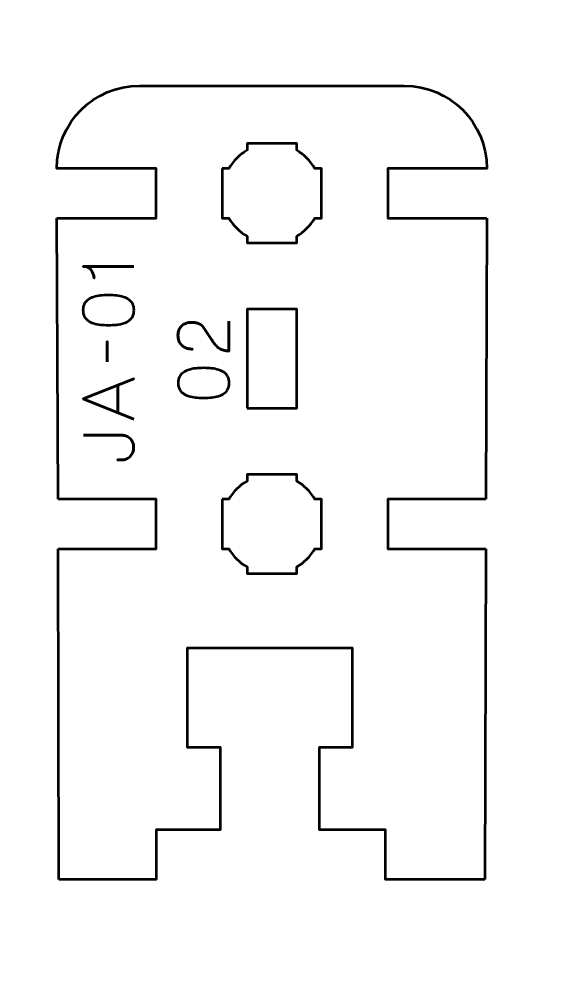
# Model space of a CAD drawing. Header units: centimetres. Extents: x -21 to 0, y -29.7 to 0.
# Drawn here: x -13.68 to -10.5, y -23.13 to -17.35 of the extents above; entities that cross this region are included whole.
import ezdxf

# ---------------------------------------------------------------- set-up
doc = ezdxf.new("R2010")
doc.units = ezdxf.units.CM
doc.header["$MEASUREMENT"] = 0
doc.layers.add('Layer 1', color=7, linetype='Continuous')

msp = doc.modelspace()

# ---------------------------------------------------------------- linework, layer by layer
at = {"layer": 'Layer 1', "color": 1, "lineweight": 53}
msp.add_open_spline([(-21.00003, -29.19995), (-21.00003, -29.19995), (-21.00003, -3.49992), (-21.00003, -3.49992), (-21.00003, -3.49992), (-21.00003, -3.41709), (-20.93286, -3.34992), (-20.85003, -3.34992), (-20.85003, -3.34992), (-20.7672, -3.34992), (-20.70003, -3.28275), (-20.70003, -3.19992), (-20.70003, -3.19992), (-20.70003, -3.11709), (-20.7672, -3.04992), (-20.85003, -3.04992), (-20.85003, -3.04992), (-20.93286, -3.04992), (-21.00003, -2.98275), (-21.00003, -2.89992), (-21.00003, -2.89992), (-21.00003, -2.81709), (-20.93286, -2.74992), (-20.85003, -2.74992), (-20.85003, -2.74992), (-20.7672, -2.74992), (-20.70003, -2.68275), (-20.70003, -2.59992), (-20.70003, -2.59992), (-20.70003, -2.51709), (-20.7672, -2.44992), (-20.85003, -2.44992), (-20.85003, -2.44992), (-20.93286, -2.44992), (-21.00003, -2.38275), (-21.00003, -2.29992), (-21.00003, -2.29992), (-21.00003, -2.21709), (-20.93286, -2.14992), (-20.85003, -2.14992), (-20.85003, -2.14992), (-20.7672, -2.14992), (-20.70003, -2.08275), (-20.70003, -1.99992), (-20.70003, -1.99992), (-20.70003, -1.91709), (-20.7672, -1.84992), (-20.85003, -1.84992), (-20.85003, -1.84992), (-20.93286, -1.84992), (-21.00003, -1.78275), (-21.00003, -1.69992), (-21.00003, -1.69992), (-21.00003, -1.61709), (-20.93286, -1.54992), (-20.85003, -1.54992), (-20.85003, -1.54992), (-20.7672, -1.54992), (-20.70003, -1.48275), (-20.70003, -1.39992), (-20.70003, -1.39992), (-20.70003, -1.31709), (-20.7672, -1.24992), (-20.85003, -1.24992), (-20.85003, -1.24992), (-20.93286, -1.24992), (-21.00003, -1.18275), (-21.00003, -1.09992), (-21.00003, -1.09992), (-21.00003, -1.09992), (-21.00003, -0.49992), (-21.00003, -0.49992), (-21.00003, -0.49992), (-21.00003, -0.22295), (-20.77694, 0.00004), (-20.49994, 0.00004), (-20.49994, 0.00004), (-20.49994, 0.00004), (-0.50008, 0.00004), (-0.50008, 0.00004), (-0.50008, 0.00004), (-0.22294, 0.00004), (0.00002, -0.22295), (0.00002, -0.49992), (0.00002, -0.49992), (0.00002, -0.49992), (0.00002, -29.19995), (0.00002, -29.19995), (0.00002, -29.19995), (0.00002, -29.47695), (-0.22294, -29.70004), (-0.50008, -29.70004), (-0.50008, -29.70004), (-0.50008, -29.70004), (-20.49994, -29.70004), (-20.49994, -29.70004), (-20.49994, -29.70004), (-20.77694, -29.70004), (-21.00003, -29.47695), (-21.00003, -29.19995)], degree=3, knots=[0, 0, 0, 0, 0.04, 0.04, 0.04, 0.04, 0.08, 0.08, 0.08, 0.08, 0.12, 0.12, 0.12, 0.12, 0.16, 0.16, 0.16, 0.16, 0.2, 0.2, 0.2, 0.2, 0.24, 0.24, 0.24, 0.24, 0.28, 0.28, 0.28, 0.28, 0.32, 0.32, 0.32, 0.32, 0.36, 0.36, 0.36, 0.36, 0.4, 0.4, 0.4, 0.4, 0.44, 0.44, 0.44, 0.44, 0.48, 0.48, 0.48, 0.48, 0.52, 0.52, 0.52, 0.52, 0.56, 0.56, 0.56, 0.56, 0.6, 0.6, 0.6, 0.6, 0.64, 0.64, 0.64, 0.64, 0.68, 0.68, 0.68, 0.68, 0.72, 0.72, 0.72, 0.72, 0.76, 0.76, 0.76, 0.76, 0.8, 0.8, 0.8, 0.8, 0.84, 0.84, 0.84, 0.84, 0.88, 0.88, 0.88, 0.88, 0.92, 0.92, 0.92, 0.92, 0.96, 0.96, 0.96, 0.96, 1, 1, 1, 1], dxfattribs=at)
at = {"layer": 'Layer 1', "lineweight": 53}
for points, knots in [([(-13.44883, -18.55), (-13.44883, -18.55), (-12.85, -18.55), (-12.85, -18.55), (-12.85, -18.55), (-12.85, -18.55), (-12.85, -18.25), (-12.85, -18.25), (-12.85, -18.25), (-12.85, -18.25), (-13.45, -18.25), (-13.45, -18.25), (-13.45, -18.25), (-13.45, -17.97391), (-13.22609, -17.75), (-12.95, -17.75), (-12.95, -17.75), (-12.95, -17.75), (-11.35, -17.75), (-11.35, -17.75), (-11.35, -17.75), (-11.07391, -17.75), (-10.85, -17.97391), (-10.85, -18.25), (-10.85, -18.25), (-10.85, -18.25), (-11.45, -18.25), (-11.45, -18.25), (-11.45, -18.25), (-11.45, -18.25), (-11.45, -18.55), (-11.45, -18.55), (-11.45, -18.55), (-11.45, -18.55), (-10.85094, -18.55), (-10.85094, -18.55)], [0, 0, 0, 0, 0.1111111, 0.1111111, 0.1111111, 0.1111111, 0.2222222, 0.2222222, 0.2222222, 0.2222222, 0.3333333, 0.3333333, 0.3333333, 0.3333333, 0.4444444, 0.4444444, 0.4444444, 0.4444444, 0.5555556, 0.5555556, 0.5555556, 0.5555556, 0.6666667, 0.6666667, 0.6666667, 0.6666667, 0.7777778, 0.7777778, 0.7777778, 0.7777778, 0.8888889, 0.8888889, 0.8888889, 0.8888889, 1, 1, 1, 1]), ([(-12.45, -18.25), (-12.45, -18.25), (-12.40985, -18.25), (-12.40985, -18.25), (-12.40985, -18.25), (-12.3835, -18.20447), (-12.34553, -18.1665), (-12.3, -18.14015), (-12.3, -18.14015), (-12.3, -18.14015), (-12.3, -18.1), (-12.3, -18.1), (-12.3, -18.1), (-12.3, -18.1), (-12.15, -18.1), (-12.15, -18.1), (-12.15, -18.1), (-12.15, -18.1), (-12, -18.1), (-12, -18.1), (-12, -18.1), (-12, -18.1), (-12, -18.14015), (-12, -18.14015), (-12, -18.14015), (-11.95447, -18.1665), (-11.9165, -18.20447), (-11.89015, -18.25), (-11.89015, -18.25), (-11.89015, -18.25), (-11.85, -18.25), (-11.85, -18.25), (-11.85, -18.25), (-11.85, -18.25), (-11.85, -18.4), (-11.85, -18.4), (-11.85, -18.4), (-11.85, -18.4), (-11.85, -18.55), (-11.85, -18.55), (-11.85, -18.55), (-11.85, -18.55), (-11.89015, -18.55), (-11.89015, -18.55), (-11.89015, -18.55), (-11.9165, -18.59553), (-11.95447, -18.6335), (-12, -18.65985), (-12, -18.65985), (-12, -18.65985), (-12, -18.7), (-12, -18.7), (-12, -18.7), (-12, -18.7), (-12.15, -18.7), (-12.15, -18.7), (-12.15, -18.7), (-12.15, -18.7), (-12.3, -18.7), (-12.3, -18.7), (-12.3, -18.7), (-12.3, -18.7), (-12.3, -18.65985), (-12.3, -18.65985), (-12.3, -18.65985), (-12.34553, -18.6335), (-12.3835, -18.59553), (-12.40985, -18.55), (-12.40985, -18.55), (-12.40985, -18.55), (-12.45, -18.55), (-12.45, -18.55), (-12.45, -18.55), (-12.45, -18.55), (-12.45, -18.4), (-12.45, -18.4), (-12.45, -18.4), (-12.45, -18.4), (-12.45, -18.25), (-12.45, -18.25)], [0, 0, 0, 0, 0.05, 0.05, 0.05, 0.05, 0.1, 0.1, 0.1, 0.1, 0.15, 0.15, 0.15, 0.15, 0.2, 0.2, 0.2, 0.2, 0.25, 0.25, 0.25, 0.25, 0.3, 0.3, 0.3, 0.3, 0.35, 0.35, 0.35, 0.35, 0.4, 0.4, 0.4, 0.4, 0.45, 0.45, 0.45, 0.45, 0.5, 0.5, 0.5, 0.5, 0.55, 0.55, 0.55, 0.55, 0.6, 0.6, 0.6, 0.6, 0.65, 0.65, 0.65, 0.65, 0.7, 0.7, 0.7, 0.7, 0.75, 0.75, 0.75, 0.75, 0.8, 0.8, 0.8, 0.8, 0.85, 0.85, 0.85, 0.85, 0.9, 0.9, 0.9, 0.9, 0.95, 0.95, 0.95, 0.95, 1, 1, 1, 1]), ([(-12.3, -19.7), (-12.3, -19.7), (-12.3, -19.1), (-12.3, -19.1), (-12.3, -19.1), (-12.3, -19.1), (-12, -19.1), (-12, -19.1), (-12, -19.1), (-12, -19.1), (-12, -19.7), (-12, -19.7), (-12, -19.7), (-12, -19.7), (-12.3, -19.7), (-12.3, -19.7)], [0, 0, 0, 0, 0.25, 0.25, 0.25, 0.25, 0.5, 0.5, 0.5, 0.5, 0.75, 0.75, 0.75, 0.75, 1, 1, 1, 1]), ([(-12.45, -20.25), (-12.45, -20.25), (-12.40985, -20.25), (-12.40985, -20.25), (-12.40985, -20.25), (-12.3835, -20.20447), (-12.34553, -20.1665), (-12.3, -20.14015), (-12.3, -20.14015), (-12.3, -20.14015), (-12.3, -20.1), (-12.3, -20.1), (-12.3, -20.1), (-12.3, -20.1), (-12.15, -20.1), (-12.15, -20.1), (-12.15, -20.1), (-12.15, -20.1), (-12, -20.1), (-12, -20.1), (-12, -20.1), (-12, -20.1), (-12, -20.14015), (-12, -20.14015), (-12, -20.14015), (-11.95447, -20.1665), (-11.9165, -20.20447), (-11.89015, -20.25), (-11.89015, -20.25), (-11.89015, -20.25), (-11.85, -20.25), (-11.85, -20.25), (-11.85, -20.25), (-11.85, -20.25), (-11.85, -20.4), (-11.85, -20.4), (-11.85, -20.4), (-11.85, -20.4), (-11.85, -20.55), (-11.85, -20.55), (-11.85, -20.55), (-11.85, -20.55), (-11.89015, -20.55), (-11.89015, -20.55), (-11.89015, -20.55), (-11.9165, -20.59553), (-11.95447, -20.6335), (-12, -20.65985), (-12, -20.65985), (-12, -20.65985), (-12, -20.7), (-12, -20.7), (-12, -20.7), (-12, -20.7), (-12.15, -20.7), (-12.15, -20.7), (-12.15, -20.7), (-12.15, -20.7), (-12.3, -20.7), (-12.3, -20.7), (-12.3, -20.7), (-12.3, -20.7), (-12.3, -20.65985), (-12.3, -20.65985), (-12.3, -20.65985), (-12.34553, -20.6335), (-12.3835, -20.59553), (-12.40985, -20.55), (-12.40985, -20.55), (-12.40985, -20.55), (-12.45, -20.55), (-12.45, -20.55), (-12.45, -20.55), (-12.45, -20.55), (-12.45, -20.4), (-12.45, -20.4), (-12.45, -20.4), (-12.45, -20.4), (-12.45, -20.25), (-12.45, -20.25)], [0, 0, 0, 0, 0.05, 0.05, 0.05, 0.05, 0.1, 0.1, 0.1, 0.1, 0.15, 0.15, 0.15, 0.15, 0.2, 0.2, 0.2, 0.2, 0.25, 0.25, 0.25, 0.25, 0.3, 0.3, 0.3, 0.3, 0.35, 0.35, 0.35, 0.35, 0.4, 0.4, 0.4, 0.4, 0.45, 0.45, 0.45, 0.45, 0.5, 0.5, 0.5, 0.5, 0.55, 0.55, 0.55, 0.55, 0.6, 0.6, 0.6, 0.6, 0.65, 0.65, 0.65, 0.65, 0.7, 0.7, 0.7, 0.7, 0.75, 0.75, 0.75, 0.75, 0.8, 0.8, 0.8, 0.8, 0.85, 0.85, 0.85, 0.85, 0.9, 0.9, 0.9, 0.9, 0.95, 0.95, 0.95, 0.95, 1, 1, 1, 1]), ([(-13.44101, -20.55), (-13.44101, -20.55), (-12.85, -20.55), (-12.85, -20.55), (-12.85, -20.55), (-12.85, -20.55), (-12.85, -20.25), (-12.85, -20.25), (-12.85, -20.25), (-12.85, -20.25), (-13.44219, -20.25), (-13.44219, -20.25)], [0, 0, 0, 0, 0.3333333, 0.3333333, 0.3333333, 0.3333333, 0.6666667, 0.6666667, 0.6666667, 0.6666667, 1, 1, 1, 1]), ([(-10.85625, -20.25), (-10.85625, -20.25), (-11.45, -20.25), (-11.45, -20.25), (-11.45, -20.25), (-11.45, -20.25), (-11.45, -20.55), (-11.45, -20.55), (-11.45, -20.55), (-11.45, -20.55), (-10.85719, -20.55), (-10.85719, -20.55)], [0, 0, 0, 0, 0.3333333, 0.3333333, 0.3333333, 0.3333333, 0.6666667, 0.6666667, 0.6666667, 0.6666667, 1, 1, 1, 1]), ([(-10.8625, -22.55), (-10.8625, -22.55), (-11.4625, -22.55), (-11.4625, -22.55), (-11.4625, -22.55), (-11.4625, -22.55), (-11.4625, -22.25), (-11.4625, -22.25), (-11.4625, -22.25), (-11.4625, -22.25), (-11.8625, -22.25), (-11.8625, -22.25), (-11.8625, -22.25), (-11.8625, -22.25), (-11.8625, -21.75), (-11.8625, -21.75), (-11.8625, -21.75), (-11.8625, -21.75), (-11.6625, -21.74999), (-11.6625, -21.74999), (-11.6625, -21.74999), (-11.6625, -21.74999), (-11.6625, -21.15), (-11.6625, -21.15), (-11.6625, -21.15), (-12.04583, -21.15), (-12.27917, -21.15), (-12.6625, -21.15), (-12.6625, -21.15), (-12.6625, -21.15), (-12.6625, -21.74999), (-12.6625, -21.74999), (-12.6625, -21.74999), (-12.6625, -21.74999), (-12.4625, -21.75), (-12.4625, -21.75), (-12.4625, -21.75), (-12.4625, -21.75), (-12.4625, -22.25001), (-12.4625, -22.25001), (-12.4625, -22.25001), (-12.4625, -22.25001), (-12.85, -22.25), (-12.85, -22.25), (-12.85, -22.25), (-12.85, -22.25), (-12.85, -22.55), (-12.85, -22.55), (-12.85, -22.55), (-12.85, -22.55), (-13.4375, -22.55), (-13.4375, -22.55)], [0, 0, 0, 0, 0.0769231, 0.0769231, 0.0769231, 0.0769231, 0.1538462, 0.1538462, 0.1538462, 0.1538462, 0.2307692, 0.2307692, 0.2307692, 0.2307692, 0.3076923, 0.3076923, 0.3076923, 0.3076923, 0.3846154, 0.3846154, 0.3846154, 0.3846154, 0.4615385, 0.4615385, 0.4615385, 0.4615385, 0.5384615, 0.5384615, 0.5384615, 0.5384615, 0.6153846, 0.6153846, 0.6153846, 0.6153846, 0.6923077, 0.6923077, 0.6923077, 0.6923077, 0.7692308, 0.7692308, 0.7692308, 0.7692308, 0.8461538, 0.8461538, 0.8461538, 0.8461538, 0.9230769, 0.9230769, 0.9230769, 0.9230769, 1, 1, 1, 1])]:
    msp.add_open_spline(points, degree=3, knots=knots, dxfattribs=at)
at = {"layer": 'Layer 1', "color": 3, "lineweight": 53}
for points in [[(-13.44219, -20.25), (-13.44219, -20.25), (-13.44883, -18.55), (-13.44883, -18.55)], [(-10.85094, -18.55), (-10.85094, -18.55), (-10.85625, -20.25), (-10.85625, -20.25)], [(-13.4375, -22.55), (-13.4375, -22.55), (-13.44101, -20.55), (-13.44101, -20.55)], [(-10.85719, -20.55), (-10.85719, -20.55), (-10.8625, -22.55), (-10.8625, -22.55)]]:
    msp.add_open_spline(points, degree=3, dxfattribs=at)
at = {"layer": 'Layer 1', "color": 5, "lineweight": 53}
for points, knots in [([(-12.98505, -18.84231), (-12.98505, -18.84231), (-13.29027, -18.84231), (-13.29027, -18.84231), (-13.29027, -18.84231), (-13.2799, -18.84238), (-13.27101, -18.84422), (-13.2636, -18.84775), (-13.2636, -18.84775), (-13.25612, -18.8512), (-13.24998, -18.85579), (-13.24505, -18.86143), (-13.24505, -18.86143), (-13.24011, -18.86708), (-13.23616, -18.87315), (-13.23319, -18.87964), (-13.23319, -18.87964), (-13.2303, -18.88613), (-13.22811, -18.89241), (-13.22677, -18.89848), (-13.22677, -18.89848), (-13.22536, -18.90461), (-13.22451, -18.90984), (-13.22423, -18.91428), (-13.22423, -18.91428), (-13.22451, -18.90984), (-13.22536, -18.90461), (-13.22677, -18.89848), (-13.22677, -18.89848), (-13.22811, -18.89241), (-13.2303, -18.88613), (-13.23319, -18.87964), (-13.23319, -18.87964), (-13.23616, -18.87315), (-13.24011, -18.86708), (-13.24505, -18.86143), (-13.24505, -18.86143), (-13.24998, -18.85579), (-13.25612, -18.8512), (-13.2636, -18.84775), (-13.2636, -18.84775), (-13.27101, -18.84422), (-13.2799, -18.84238), (-13.29027, -18.84231), (-13.29027, -18.84231), (-13.29027, -18.84231), (-12.98505, -18.84231), (-12.98505, -18.84231)], [0, 0, 0, 0, 0.0833333, 0.0833333, 0.0833333, 0.0833333, 0.1666667, 0.1666667, 0.1666667, 0.1666667, 0.25, 0.25, 0.25, 0.25, 0.3333333, 0.3333333, 0.3333333, 0.3333333, 0.4166667, 0.4166667, 0.4166667, 0.4166667, 0.5, 0.5, 0.5, 0.5, 0.5833333, 0.5833333, 0.5833333, 0.5833333, 0.6666667, 0.6666667, 0.6666667, 0.6666667, 0.75, 0.75, 0.75, 0.75, 0.8333333, 0.8333333, 0.8333333, 0.8333333, 0.9166667, 0.9166667, 0.9166667, 0.9166667, 1, 1, 1, 1]), ([(-12.98505, -19.10689), (-12.98512, -19.09208), (-12.98773, -19.07931), (-12.99281, -19.06865), (-12.99281, -19.06865), (-12.99789, -19.05807), (-13.00516, -19.04925), (-13.0144, -19.0422), (-13.0144, -19.0422), (-13.02371, -19.03521), (-13.03472, -19.02971), (-13.04742, -19.02562), (-13.04742, -19.02562), (-13.06012, -19.02159), (-13.07402, -19.0187), (-13.08926, -19.01708), (-13.08926, -19.01708), (-13.1045, -19.01538), (-13.12052, -19.01454), (-13.13745, -19.01461), (-13.13745, -19.01461), (-13.15431, -19.01454), (-13.17033, -19.01538), (-13.1855, -19.01708), (-13.1855, -19.01708), (-13.20067, -19.0187), (-13.21464, -19.02159), (-13.22734, -19.02562), (-13.22734, -19.02562), (-13.23997, -19.02971), (-13.25097, -19.03521), (-13.26036, -19.0422), (-13.26036, -19.0422), (-13.26967, -19.04925), (-13.27694, -19.05807), (-13.28202, -19.06865), (-13.28202, -19.06865), (-13.28717, -19.07931), (-13.28978, -19.09208), (-13.28985, -19.10689), (-13.28985, -19.10689), (-13.28978, -19.12171), (-13.28717, -19.13448), (-13.28202, -19.14514), (-13.28202, -19.14514), (-13.27694, -19.15572), (-13.26967, -19.16454), (-13.26036, -19.17159), (-13.26036, -19.17159), (-13.25097, -19.17858), (-13.23997, -19.18408), (-13.22734, -19.18817), (-13.22734, -19.18817), (-13.21464, -19.1922), (-13.20067, -19.19509), (-13.1855, -19.19671), (-13.1855, -19.19671), (-13.17033, -19.1984), (-13.15431, -19.19925), (-13.13745, -19.19918), (-13.13745, -19.19918), (-13.12052, -19.19925), (-13.1045, -19.1984), (-13.08926, -19.19671), (-13.08926, -19.19671), (-13.07402, -19.19509), (-13.06012, -19.1922), (-13.04742, -19.18817), (-13.04742, -19.18817), (-13.03472, -19.18408), (-13.02371, -19.17858), (-13.0144, -19.17159), (-13.0144, -19.17159), (-13.00516, -19.16454), (-12.99789, -19.15572), (-12.99281, -19.14514), (-12.99281, -19.14514), (-12.98773, -19.13448), (-12.98512, -19.12171), (-12.98505, -19.10689)], [0, 0, 0, 0, 0.05, 0.05, 0.05, 0.05, 0.1, 0.1, 0.1, 0.1, 0.15, 0.15, 0.15, 0.15, 0.2, 0.2, 0.2, 0.2, 0.25, 0.25, 0.25, 0.25, 0.3, 0.3, 0.3, 0.3, 0.35, 0.35, 0.35, 0.35, 0.4, 0.4, 0.4, 0.4, 0.45, 0.45, 0.45, 0.45, 0.5, 0.5, 0.5, 0.5, 0.55, 0.55, 0.55, 0.55, 0.6, 0.6, 0.6, 0.6, 0.65, 0.65, 0.65, 0.65, 0.7, 0.7, 0.7, 0.7, 0.75, 0.75, 0.75, 0.75, 0.8, 0.8, 0.8, 0.8, 0.85, 0.85, 0.85, 0.85, 0.9, 0.9, 0.9, 0.9, 0.95, 0.95, 0.95, 0.95, 1, 1, 1, 1]), ([(-12.98505, -19.10689), (-12.98512, -19.09208), (-12.98773, -19.07931), (-12.99281, -19.06865), (-12.99281, -19.06865), (-12.99789, -19.05807), (-13.00516, -19.04925), (-13.0144, -19.0422), (-13.0144, -19.0422), (-13.02371, -19.03521), (-13.03472, -19.02971), (-13.04742, -19.02562), (-13.04742, -19.02562), (-13.06012, -19.02159), (-13.07402, -19.0187), (-13.08926, -19.01708), (-13.08926, -19.01708), (-13.1045, -19.01538), (-13.12052, -19.01454), (-13.13745, -19.01461), (-13.13745, -19.01461), (-13.15431, -19.01454), (-13.17033, -19.01538), (-13.1855, -19.01708), (-13.1855, -19.01708), (-13.20067, -19.0187), (-13.21464, -19.02159), (-13.22734, -19.02562), (-13.22734, -19.02562), (-13.23997, -19.02971), (-13.25097, -19.03521), (-13.26036, -19.0422), (-13.26036, -19.0422), (-13.26967, -19.04925), (-13.27694, -19.05807), (-13.28202, -19.06865), (-13.28202, -19.06865), (-13.28717, -19.07931), (-13.28978, -19.09208), (-13.28985, -19.10689), (-13.28985, -19.10689), (-13.28978, -19.12171), (-13.28717, -19.13448), (-13.28202, -19.14514), (-13.28202, -19.14514), (-13.27694, -19.15572), (-13.26967, -19.16454), (-13.26036, -19.17159), (-13.26036, -19.17159), (-13.25097, -19.17858), (-13.23997, -19.18408), (-13.22734, -19.18817), (-13.22734, -19.18817), (-13.21464, -19.1922), (-13.20067, -19.19509), (-13.1855, -19.19671), (-13.1855, -19.19671), (-13.17033, -19.1984), (-13.15431, -19.19925), (-13.13745, -19.19918), (-13.13745, -19.19918), (-13.12052, -19.19925), (-13.1045, -19.1984), (-13.08926, -19.19671), (-13.08926, -19.19671), (-13.07402, -19.19509), (-13.06012, -19.1922), (-13.04742, -19.18817), (-13.04742, -19.18817), (-13.03472, -19.18408), (-13.02371, -19.17858), (-13.0144, -19.17159), (-13.0144, -19.17159), (-13.00516, -19.16454), (-12.99789, -19.15572), (-12.99281, -19.14514), (-12.99281, -19.14514), (-12.98773, -19.13448), (-12.98512, -19.12171), (-12.98505, -19.10689)], [0, 0, 0, 0, 0.05, 0.05, 0.05, 0.05, 0.1, 0.1, 0.1, 0.1, 0.15, 0.15, 0.15, 0.15, 0.2, 0.2, 0.2, 0.2, 0.25, 0.25, 0.25, 0.25, 0.3, 0.3, 0.3, 0.3, 0.35, 0.35, 0.35, 0.35, 0.4, 0.4, 0.4, 0.4, 0.45, 0.45, 0.45, 0.45, 0.5, 0.5, 0.5, 0.5, 0.55, 0.55, 0.55, 0.55, 0.6, 0.6, 0.6, 0.6, 0.65, 0.65, 0.65, 0.65, 0.7, 0.7, 0.7, 0.7, 0.75, 0.75, 0.75, 0.75, 0.8, 0.8, 0.8, 0.8, 0.85, 0.85, 0.85, 0.85, 0.9, 0.9, 0.9, 0.9, 0.95, 0.95, 0.95, 0.95, 1, 1, 1, 1]), ([(-12.40974, -19.17272), (-12.40974, -19.17272), (-12.40974, -19.35433), (-12.40974, -19.35433), (-12.40974, -19.35433), (-12.42202, -19.35398), (-12.43288, -19.35243), (-12.4422, -19.34981), (-12.4422, -19.34981), (-12.45151, -19.34713), (-12.45969, -19.34354), (-12.46675, -19.33909), (-12.46675, -19.33909), (-12.4738, -19.33457), (-12.48008, -19.32942), (-12.48559, -19.32357), (-12.48559, -19.32357), (-12.49116, -19.31771), (-12.49624, -19.31143), (-12.50104, -19.30466), (-12.50104, -19.30466), (-12.50577, -19.29789), (-12.51049, -19.2909), (-12.51515, -19.28363), (-12.51515, -19.28363), (-12.51515, -19.28363), (-12.56341, -19.21124), (-12.56341, -19.21124), (-12.56341, -19.21124), (-12.56863, -19.20384), (-12.57427, -19.19805), (-12.58048, -19.19396), (-12.58048, -19.19396), (-12.58662, -19.1898), (-12.59311, -19.1869), (-12.59989, -19.18514), (-12.59989, -19.18514), (-12.60673, -19.18345), (-12.61364, -19.18239), (-12.62077, -19.18204), (-12.62077, -19.18204), (-12.6279, -19.18168), (-12.63502, -19.18154), (-12.64215, -19.18161), (-12.64215, -19.18161), (-12.648, -19.18161), (-12.65428, -19.18239), (-12.66106, -19.18394), (-12.66106, -19.18394), (-12.66776, -19.18556), (-12.67446, -19.1881), (-12.68109, -19.1917), (-12.68109, -19.1917), (-12.68773, -19.1953), (-12.69379, -19.2001), (-12.6993, -19.20609), (-12.6993, -19.20609), (-12.70473, -19.21209), (-12.7091, -19.2195), (-12.71242, -19.22832), (-12.71242, -19.22832), (-12.71574, -19.23714), (-12.71743, -19.24751), (-12.7175, -19.2595), (-12.7175, -19.2595), (-12.71743, -19.27157), (-12.71574, -19.28222), (-12.71249, -19.2914), (-12.71249, -19.2914), (-12.70925, -19.30057), (-12.70473, -19.3084), (-12.69902, -19.31489), (-12.69902, -19.31489), (-12.6933, -19.32138), (-12.68667, -19.3266), (-12.67926, -19.33069), (-12.67926, -19.33069), (-12.67185, -19.33479), (-12.66395, -19.33775), (-12.65562, -19.33965), (-12.65562, -19.33965), (-12.6473, -19.34156), (-12.63883, -19.34248), (-12.63029, -19.34248), (-12.63029, -19.34248), (-12.63883, -19.34248), (-12.6473, -19.34156), (-12.65562, -19.33965), (-12.65562, -19.33965), (-12.66395, -19.33775), (-12.67185, -19.33479), (-12.67926, -19.33069), (-12.67926, -19.33069), (-12.68667, -19.3266), (-12.6933, -19.32138), (-12.69902, -19.31489), (-12.69902, -19.31489), (-12.70473, -19.3084), (-12.70925, -19.30057), (-12.71249, -19.2914), (-12.71249, -19.2914), (-12.71574, -19.28222), (-12.71743, -19.27157), (-12.7175, -19.2595), (-12.7175, -19.2595), (-12.71743, -19.24751), (-12.71574, -19.23714), (-12.71242, -19.22832), (-12.71242, -19.22832), (-12.7091, -19.2195), (-12.70473, -19.21209), (-12.6993, -19.20609), (-12.6993, -19.20609), (-12.69379, -19.2001), (-12.68773, -19.1953), (-12.68109, -19.1917), (-12.68109, -19.1917), (-12.67446, -19.1881), (-12.66776, -19.18556), (-12.66106, -19.18394), (-12.66106, -19.18394), (-12.65428, -19.18239), (-12.648, -19.18161), (-12.64215, -19.18161), (-12.64215, -19.18161), (-12.63502, -19.18154), (-12.6279, -19.18168), (-12.62077, -19.18204), (-12.62077, -19.18204), (-12.61364, -19.18239), (-12.60673, -19.18345), (-12.59989, -19.18514), (-12.59989, -19.18514), (-12.59311, -19.1869), (-12.58662, -19.1898), (-12.58048, -19.19396), (-12.58048, -19.19396), (-12.57427, -19.19805), (-12.56863, -19.20384), (-12.56341, -19.21124), (-12.56341, -19.21124), (-12.56341, -19.21124), (-12.51515, -19.28363), (-12.51515, -19.28363), (-12.51515, -19.28363), (-12.51049, -19.2909), (-12.50577, -19.29789), (-12.50104, -19.30466), (-12.50104, -19.30466), (-12.49624, -19.31143), (-12.49116, -19.31771), (-12.48559, -19.32357), (-12.48559, -19.32357), (-12.48008, -19.32942), (-12.4738, -19.33457), (-12.46675, -19.33909), (-12.46675, -19.33909), (-12.45969, -19.34354), (-12.45151, -19.34713), (-12.4422, -19.34981), (-12.4422, -19.34981), (-12.43288, -19.35243), (-12.42202, -19.35398), (-12.40974, -19.35433), (-12.40974, -19.35433), (-12.40974, -19.35433), (-12.40974, -19.17272), (-12.40974, -19.17272)], [0, 0, 0, 0, 0.0238095, 0.0238095, 0.0238095, 0.0238095, 0.047619, 0.047619, 0.047619, 0.047619, 0.0714286, 0.0714286, 0.0714286, 0.0714286, 0.0952381, 0.0952381, 0.0952381, 0.0952381, 0.1190476, 0.1190476, 0.1190476, 0.1190476, 0.1428571, 0.1428571, 0.1428571, 0.1428571, 0.1666667, 0.1666667, 0.1666667, 0.1666667, 0.1904762, 0.1904762, 0.1904762, 0.1904762, 0.2142857, 0.2142857, 0.2142857, 0.2142857, 0.2380952, 0.2380952, 0.2380952, 0.2380952, 0.2619048, 0.2619048, 0.2619048, 0.2619048, 0.2857143, 0.2857143, 0.2857143, 0.2857143, 0.3095238, 0.3095238, 0.3095238, 0.3095238, 0.3333333, 0.3333333, 0.3333333, 0.3333333, 0.3571429, 0.3571429, 0.3571429, 0.3571429, 0.3809524, 0.3809524, 0.3809524, 0.3809524, 0.4047619, 0.4047619, 0.4047619, 0.4047619, 0.4285714, 0.4285714, 0.4285714, 0.4285714, 0.452381, 0.452381, 0.452381, 0.452381, 0.4761905, 0.4761905, 0.4761905, 0.4761905, 0.5, 0.5, 0.5, 0.5, 0.5238095, 0.5238095, 0.5238095, 0.5238095, 0.547619, 0.547619, 0.547619, 0.547619, 0.5714286, 0.5714286, 0.5714286, 0.5714286, 0.5952381, 0.5952381, 0.5952381, 0.5952381, 0.6190476, 0.6190476, 0.6190476, 0.6190476, 0.6428571, 0.6428571, 0.6428571, 0.6428571, 0.6666667, 0.6666667, 0.6666667, 0.6666667, 0.6904762, 0.6904762, 0.6904762, 0.6904762, 0.7142857, 0.7142857, 0.7142857, 0.7142857, 0.7380952, 0.7380952, 0.7380952, 0.7380952, 0.7619048, 0.7619048, 0.7619048, 0.7619048, 0.7857143, 0.7857143, 0.7857143, 0.7857143, 0.8095238, 0.8095238, 0.8095238, 0.8095238, 0.8333333, 0.8333333, 0.8333333, 0.8333333, 0.8571429, 0.8571429, 0.8571429, 0.8571429, 0.8809524, 0.8809524, 0.8809524, 0.8809524, 0.9047619, 0.9047619, 0.9047619, 0.9047619, 0.9285714, 0.9285714, 0.9285714, 0.9285714, 0.952381, 0.952381, 0.952381, 0.952381, 0.9761905, 0.9761905, 0.9761905, 0.9761905, 1, 1, 1, 1]), ([(-13.14465, -19.41931), (-13.14465, -19.41931), (-13.14465, -19.29612), (-13.14465, -19.29612), (-13.14465, -19.29612), (-13.14465, -19.29612), (-13.14465, -19.41931), (-13.14465, -19.41931)], [0, 0, 0, 0, 0.5, 0.5, 0.5, 0.5, 1, 1, 1, 1]), ([(-12.40974, -19.54694), (-12.40981, -19.53213), (-12.41242, -19.51936), (-12.4175, -19.5087), (-12.4175, -19.5087), (-12.42258, -19.49812), (-12.42985, -19.4893), (-12.43909, -19.48225), (-12.43909, -19.48225), (-12.4484, -19.47526), (-12.45941, -19.46976), (-12.47211, -19.46567), (-12.47211, -19.46567), (-12.48481, -19.46164), (-12.49871, -19.45875), (-12.51395, -19.45713), (-12.51395, -19.45713), (-12.52919, -19.45543), (-12.54521, -19.45459), (-12.56214, -19.45466), (-12.56214, -19.45466), (-12.579, -19.45459), (-12.59502, -19.45543), (-12.61019, -19.45713), (-12.61019, -19.45713), (-12.62536, -19.45875), (-12.63933, -19.46164), (-12.65203, -19.46567), (-12.65203, -19.46567), (-12.66466, -19.46976), (-12.67566, -19.47526), (-12.68505, -19.48225), (-12.68505, -19.48225), (-12.69436, -19.4893), (-12.70163, -19.49812), (-12.70671, -19.5087), (-12.70671, -19.5087), (-12.71186, -19.51936), (-12.71447, -19.53213), (-12.71454, -19.54694), (-12.71454, -19.54694), (-12.71447, -19.56176), (-12.71186, -19.57453), (-12.70671, -19.58519), (-12.70671, -19.58519), (-12.70163, -19.59577), (-12.69436, -19.60459), (-12.68505, -19.61164), (-12.68505, -19.61164), (-12.67566, -19.61863), (-12.66466, -19.62413), (-12.65203, -19.62822), (-12.65203, -19.62822), (-12.63933, -19.63225), (-12.62536, -19.63514), (-12.61019, -19.63676), (-12.61019, -19.63676), (-12.59502, -19.63845), (-12.579, -19.6393), (-12.56214, -19.63923), (-12.56214, -19.63923), (-12.54521, -19.6393), (-12.52919, -19.63845), (-12.51395, -19.63676), (-12.51395, -19.63676), (-12.49871, -19.63514), (-12.48481, -19.63225), (-12.47211, -19.62822), (-12.47211, -19.62822), (-12.45941, -19.62413), (-12.4484, -19.61863), (-12.43909, -19.61164), (-12.43909, -19.61164), (-12.42985, -19.60459), (-12.42258, -19.59577), (-12.4175, -19.58519), (-12.4175, -19.58519), (-12.41242, -19.57453), (-12.40981, -19.56176), (-12.40974, -19.54694)], [0, 0, 0, 0, 0.05, 0.05, 0.05, 0.05, 0.1, 0.1, 0.1, 0.1, 0.15, 0.15, 0.15, 0.15, 0.2, 0.2, 0.2, 0.2, 0.25, 0.25, 0.25, 0.25, 0.3, 0.3, 0.3, 0.3, 0.35, 0.35, 0.35, 0.35, 0.4, 0.4, 0.4, 0.4, 0.45, 0.45, 0.45, 0.45, 0.5, 0.5, 0.5, 0.5, 0.55, 0.55, 0.55, 0.55, 0.6, 0.6, 0.6, 0.6, 0.65, 0.65, 0.65, 0.65, 0.7, 0.7, 0.7, 0.7, 0.75, 0.75, 0.75, 0.75, 0.8, 0.8, 0.8, 0.8, 0.85, 0.85, 0.85, 0.85, 0.9, 0.9, 0.9, 0.9, 0.95, 0.95, 0.95, 0.95, 1, 1, 1, 1]), ([(-12.40974, -19.54694), (-12.40981, -19.53213), (-12.41242, -19.51936), (-12.4175, -19.5087), (-12.4175, -19.5087), (-12.42258, -19.49812), (-12.42985, -19.4893), (-12.43909, -19.48225), (-12.43909, -19.48225), (-12.4484, -19.47526), (-12.45941, -19.46976), (-12.47211, -19.46567), (-12.47211, -19.46567), (-12.48481, -19.46164), (-12.49871, -19.45875), (-12.51395, -19.45713), (-12.51395, -19.45713), (-12.52919, -19.45543), (-12.54521, -19.45459), (-12.56214, -19.45466), (-12.56214, -19.45466), (-12.579, -19.45459), (-12.59502, -19.45543), (-12.61019, -19.45713), (-12.61019, -19.45713), (-12.62536, -19.45875), (-12.63933, -19.46164), (-12.65203, -19.46567), (-12.65203, -19.46567), (-12.66466, -19.46976), (-12.67566, -19.47526), (-12.68505, -19.48225), (-12.68505, -19.48225), (-12.69436, -19.4893), (-12.70163, -19.49812), (-12.70671, -19.5087), (-12.70671, -19.5087), (-12.71186, -19.51936), (-12.71447, -19.53213), (-12.71454, -19.54694), (-12.71454, -19.54694), (-12.71447, -19.56176), (-12.71186, -19.57453), (-12.70671, -19.58519), (-12.70671, -19.58519), (-12.70163, -19.59577), (-12.69436, -19.60459), (-12.68505, -19.61164), (-12.68505, -19.61164), (-12.67566, -19.61863), (-12.66466, -19.62413), (-12.65203, -19.62822), (-12.65203, -19.62822), (-12.63933, -19.63225), (-12.62536, -19.63514), (-12.61019, -19.63676), (-12.61019, -19.63676), (-12.59502, -19.63845), (-12.579, -19.6393), (-12.56214, -19.63923), (-12.56214, -19.63923), (-12.54521, -19.6393), (-12.52919, -19.63845), (-12.51395, -19.63676), (-12.51395, -19.63676), (-12.49871, -19.63514), (-12.48481, -19.63225), (-12.47211, -19.62822), (-12.47211, -19.62822), (-12.45941, -19.62413), (-12.4484, -19.61863), (-12.43909, -19.61164), (-12.43909, -19.61164), (-12.42985, -19.60459), (-12.42258, -19.59577), (-12.4175, -19.58519), (-12.4175, -19.58519), (-12.41242, -19.57453), (-12.40981, -19.56176), (-12.40974, -19.54694)], [0, 0, 0, 0, 0.05, 0.05, 0.05, 0.05, 0.1, 0.1, 0.1, 0.1, 0.15, 0.15, 0.15, 0.15, 0.2, 0.2, 0.2, 0.2, 0.25, 0.25, 0.25, 0.25, 0.3, 0.3, 0.3, 0.3, 0.35, 0.35, 0.35, 0.35, 0.4, 0.4, 0.4, 0.4, 0.45, 0.45, 0.45, 0.45, 0.5, 0.5, 0.5, 0.5, 0.55, 0.55, 0.55, 0.55, 0.6, 0.6, 0.6, 0.6, 0.65, 0.65, 0.65, 0.65, 0.7, 0.7, 0.7, 0.7, 0.75, 0.75, 0.75, 0.75, 0.8, 0.8, 0.8, 0.8, 0.85, 0.85, 0.85, 0.85, 0.9, 0.9, 0.9, 0.9, 0.95, 0.95, 0.95, 0.95, 1, 1, 1, 1]), ([(-12.98505, -19.76517), (-12.98505, -19.76517), (-13.29027, -19.6441), (-13.29027, -19.6441), (-13.29027, -19.6441), (-13.29027, -19.6441), (-12.98505, -19.5226), (-12.98505, -19.5226), (-12.98505, -19.5226), (-12.98505, -19.5226), (-13.29027, -19.6441), (-13.29027, -19.6441), (-13.29027, -19.6441), (-13.29027, -19.6441), (-12.98505, -19.76517), (-12.98505, -19.76517)], [0, 0, 0, 0, 0.25, 0.25, 0.25, 0.25, 0.5, 0.5, 0.5, 0.5, 0.75, 0.75, 0.75, 0.75, 1, 1, 1, 1]), ([(-13.08115, -19.72707), (-13.08115, -19.72707), (-13.08115, -19.56113), (-13.08115, -19.56113), (-13.08115, -19.56113), (-13.08115, -19.56113), (-13.08115, -19.72707), (-13.08115, -19.72707)], [0, 0, 0, 0, 0.5, 0.5, 0.5, 0.5, 1, 1, 1, 1]), ([(-13.28858, -19.86338), (-13.28858, -19.86338), (-13.05151, -19.8638), (-13.05151, -19.8638), (-13.05151, -19.8638), (-13.04375, -19.8638), (-13.03606, -19.86543), (-13.0283, -19.86853), (-13.0283, -19.86853), (-13.02061, -19.87171), (-13.01348, -19.87636), (-13.00706, -19.8825), (-13.00706, -19.8825), (-13.00057, -19.88871), (-12.99542, -19.89626), (-12.99147, -19.90522), (-12.99147, -19.90522), (-12.98759, -19.91425), (-12.98554, -19.92455), (-12.98547, -19.93619), (-12.98547, -19.93619), (-12.98547, -19.94784), (-12.98738, -19.95835), (-12.99112, -19.96766), (-12.99112, -19.96766), (-12.99493, -19.97698), (-13.00001, -19.98495), (-13.00643, -19.99151), (-13.00643, -19.99151), (-13.01285, -19.99814), (-13.0199, -20.00315), (-13.02774, -20.00668), (-13.02774, -20.00668), (-13.03557, -20.01021), (-13.04347, -20.01197), (-13.05151, -20.01197), (-13.05151, -20.01197), (-13.05151, -20.01197), (-13.08284, -20.01197), (-13.08284, -20.01197), (-13.08284, -20.01197), (-13.08284, -20.01197), (-13.05151, -20.01197), (-13.05151, -20.01197), (-13.05151, -20.01197), (-13.04347, -20.01197), (-13.03557, -20.01021), (-13.02774, -20.00668), (-13.02774, -20.00668), (-13.0199, -20.00315), (-13.01285, -19.99814), (-13.00643, -19.99151), (-13.00643, -19.99151), (-13.00001, -19.98495), (-12.99493, -19.97698), (-12.99112, -19.96766), (-12.99112, -19.96766), (-12.98738, -19.95835), (-12.98547, -19.94784), (-12.98547, -19.93619), (-12.98547, -19.93619), (-12.98554, -19.92455), (-12.98759, -19.91425), (-12.99147, -19.90522), (-12.99147, -19.90522), (-12.99542, -19.89626), (-13.00057, -19.88871), (-13.00706, -19.8825), (-13.00706, -19.8825), (-13.01348, -19.87636), (-13.02061, -19.87171), (-13.0283, -19.86853), (-13.0283, -19.86853), (-13.03606, -19.86543), (-13.04375, -19.8638), (-13.05151, -19.8638), (-13.05151, -19.8638), (-13.05151, -19.8638), (-13.28858, -19.86338), (-13.28858, -19.86338)], [0, 0, 0, 0, 0.05, 0.05, 0.05, 0.05, 0.1, 0.1, 0.1, 0.1, 0.15, 0.15, 0.15, 0.15, 0.2, 0.2, 0.2, 0.2, 0.25, 0.25, 0.25, 0.25, 0.3, 0.3, 0.3, 0.3, 0.35, 0.35, 0.35, 0.35, 0.4, 0.4, 0.4, 0.4, 0.45, 0.45, 0.45, 0.45, 0.5, 0.5, 0.5, 0.5, 0.55, 0.55, 0.55, 0.55, 0.6, 0.6, 0.6, 0.6, 0.65, 0.65, 0.65, 0.65, 0.7, 0.7, 0.7, 0.7, 0.75, 0.75, 0.75, 0.75, 0.8, 0.8, 0.8, 0.8, 0.85, 0.85, 0.85, 0.85, 0.9, 0.9, 0.9, 0.9, 0.95, 0.95, 0.95, 0.95, 1, 1, 1, 1])]:
    msp.add_open_spline(points, degree=3, knots=knots, dxfattribs=at)

doc.saveas('drawing.dxf')
